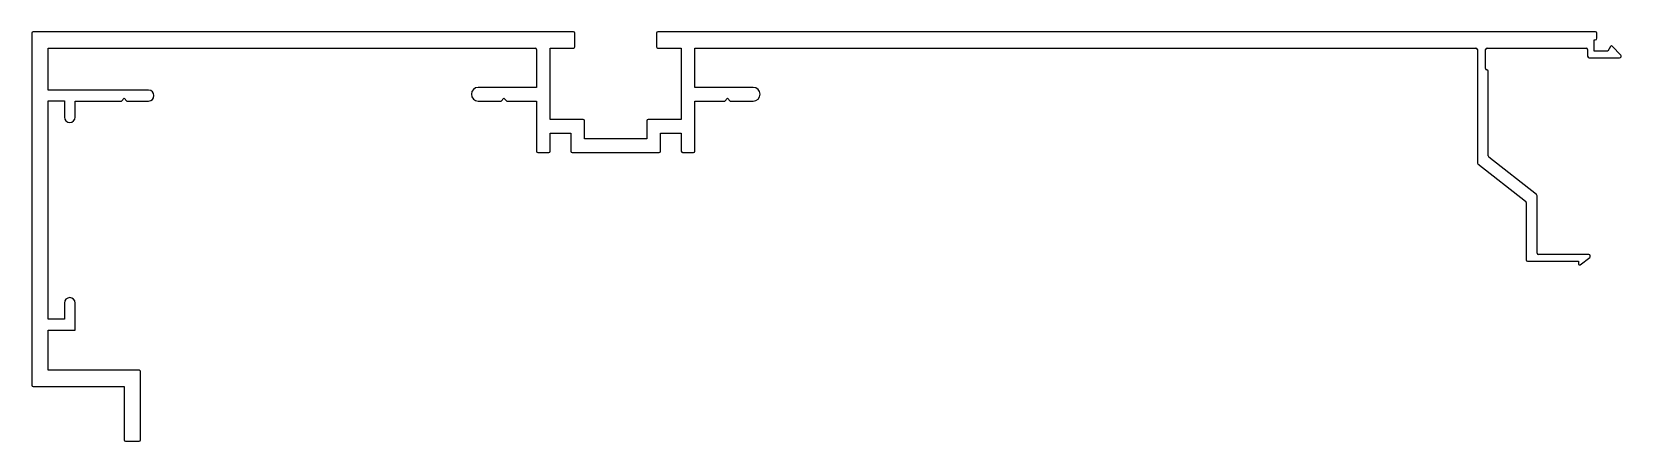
# Model space of a CAD drawing. Extents: x 1471 to 1764, y 813 to 888.
import ezdxf

# ---------------------------------------------------------------- set-up
doc = ezdxf.new("R2010")
doc.units = 0
doc.layers.get('0').update_dxf_attribs({"linetype": 'CONTINUOUS'})

msp = doc.modelspace()

# ---------------------------------------------------------------- linework, layer by layer
for p, q in [((1471.09, 887.85), (1471.09, 822.99)), ((1570.84, 888.1), (1471.34, 888.1)), ((1571.09, 885.35), (1571.09, 887.85)), ((1586.09, 887.85), (1586.09, 885.35)), ((1758.98, 888.1), (1586.34, 888.1)), ((1759.23, 886.9), (1759.23, 887.85)), ((1474.09, 877.34), (1474.09, 885.1)), ((1474.09, 885.1), (1563.77, 885.1)), ((1564.02, 884.85), (1564.02, 877.84)), ((1566.52, 871.92), (1566.52, 885.1)), ((1566.52, 885.1), (1570.84, 885.1)), ((1586.34, 885.1), (1590.67, 885.1)), ((1590.67, 885.1), (1590.67, 871.92)), ((1593.17, 877.84), (1593.18, 885.1)), ((1593.18, 885.1), (1736.93, 885.1)), ((1737.23, 884.8), (1737.23, 864.04)), ((1738.73, 881.35), (1738.73, 884.8)), ((1739.03, 885.1), (1757.23, 885.1)), ((1757.53, 884.8), (1757.53, 883.6)), ((1758.73, 884.5), (1758.73, 886.6)), ((1758.73, 886.6), (1758.93, 886.6)), ((1761.23, 884.5), (1758.73, 884.5)), ((1761.75, 885.39), (1761.23, 884.5)), ((1763.63, 883.8), (1762.07, 885.43)), ((1739.23, 865.23), (1739.23, 880.85)), ((1757.83, 883.3), (1763.41, 883.3)), ((1492.59, 877.34), (1474.09, 877.34)), ((1474.09, 835.13), (1474.09, 875.38)), ((1474.09, 875.38), (1477.09, 875.38)), ((1477.09, 875.38), (1477.09, 872.38)), ((1479.09, 872.38), (1479.09, 875.34)), ((1479.09, 875.34), (1487.59, 875.34)), ((1487.59, 875.34), (1488.09, 875.84)), ((1488.09, 875.84), (1488.59, 875.34)), ((1488.59, 875.34), (1492.59, 875.34)), ((1564.02, 877.84), (1553.27, 877.84)), ((1553.27, 875.34), (1557.52, 875.34)), ((1557.52, 875.34), (1558.02, 875.84)), ((1558.02, 875.84), (1558.52, 875.34)), ((1558.52, 875.34), (1564.02, 875.34)), ((1564.02, 875.34), (1564.02, 866.12)), ((1603.92, 877.84), (1593.17, 877.84)), ((1593.18, 866.12), (1593.18, 875.34)), ((1593.18, 875.34), (1598.67, 875.34)), ((1598.67, 875.34), (1599.17, 875.84)), ((1599.17, 875.84), (1599.67, 875.34)), ((1599.67, 875.34), (1603.92, 875.34)), ((1572.6, 871.92), (1566.52, 871.92)), ((1566.52, 866.12), (1566.52, 869.41)), ((1566.52, 869.41), (1570.35, 869.41)), ((1570.35, 869.41), (1570.35, 866.12)), ((1572.85, 868.37), (1572.85, 871.67)), ((1584.34, 871.67), (1584.34, 868.37)), ((1590.67, 871.92), (1584.59, 871.92)), ((1586.84, 866.12), (1586.84, 869.41)), ((1586.84, 869.41), (1590.67, 869.41)), ((1590.67, 869.41), (1590.67, 866.12)), ((1584.34, 868.37), (1572.85, 868.37)), ((1564.27, 865.87), (1566.27, 865.87)), ((1570.6, 865.87), (1586.59, 865.87)), ((1590.92, 865.87), (1592.93, 865.87)), ((1737.34, 863.8), (1746.12, 856.88)), ((1748.11, 858.12), (1739.34, 864.99)), ((1748.23, 847.3), (1748.23, 857.88)), ((1746.23, 856.65), (1746.23, 846.1)), ((1746.48, 845.85), (1755.83, 845.85)), ((1757.73, 847.05), (1748.48, 847.05)), ((1755.83, 845.85), (1755.83, 845.35)), ((1756.15, 845.19), (1757.91, 846.51)), ((1477.09, 838.13), (1477.09, 835.13)), ((1479.09, 833.13), (1479.09, 838.13)), ((1477.09, 835.13), (1474.09, 835.13)), ((1474.09, 825.74), (1474.09, 833.13)), ((1474.09, 833.13), (1479.09, 833.13)), ((1490.84, 825.74), (1474.09, 825.74)), ((1491.09, 812.92), (1491.09, 825.49)), ((1471.34, 822.74), (1488.09, 822.74)), ((1488.09, 822.74), (1488.09, 812.92)), ((1488.34, 812.67), (1490.84, 812.67))]:
    msp.add_line(p, q)
for centre, radius, start, end in [((1471.34, 887.85), 0.25, 90, 180), ((1570.84, 887.85), 0.25, 0, 90), ((1586.34, 887.85), 0.25, 90, 180), ((1758.93, 886.9), 0.3, 270, 360), ((1758.98, 887.85), 0.25, 0, 90), ((1563.77, 884.85), 0.25, 0, 90), ((1570.84, 885.35), 0.25, 270, 0), ((1586.34, 885.35), 0.25, 180, 270), ((1736.93, 884.8), 0.3, 0, 90), ((1739.03, 884.8), 0.3, 90, 180), ((1757.23, 884.8), 0.3, 360, 90), ((1761.92, 885.3), 0.2, 43.7397, 151.6151), ((1763.41, 883.6), 0.3, 270, 43.7397), ((1738.98, 881.35), 0.25, 180, 270), ((1738.98, 880.85), 0.25, 0, 90), ((1757.83, 883.6), 0.3, 180, 270), ((1492.59, 876.34), 1, 270, 90), ((1553.27, 876.59), 1.25, 90, 270), ((1603.92, 876.59), 1.25, 270, 90), ((1478.09, 872.38), 1, 180, 0), ((1572.6, 871.67), 0.25, 0, 90), ((1584.59, 871.67), 0.25, 90, 180), ((1564.27, 866.12), 0.25, 180, 270), ((1566.27, 866.12), 0.25, 270, 0), ((1570.6, 866.12), 0.25, 180, 270), ((1586.59, 866.12), 0.25, 270, 0), ((1590.92, 866.12), 0.25, 180, 270), ((1592.93, 866.12), 0.25, 270, 0), ((1737.53, 864.04), 0.3, 180, 231.737), ((1739.53, 865.23), 0.3, 180, 231.8992), ((1747.93, 857.88), 0.3, 0, 51.8992), ((1745.93, 856.65), 0.3, 0, 51.737), ((1746.48, 846.1), 0.25, 180, 270), ((1748.48, 847.3), 0.25, 180, 270), ((1757.73, 846.75), 0.3, 306.9209, 90), ((1756.03, 845.35), 0.2, 180, 308.2319), ((1478.09, 838.13), 1, 0, 180), ((1490.84, 825.49), 0.25, 0, 90), ((1471.34, 822.99), 0.25, 180, 270), ((1488.34, 812.92), 0.25, 180, 270), ((1490.84, 812.92), 0.25, 270, 0)]:
    msp.add_arc(centre, radius, start, end)

doc.saveas('drawing.dxf')
